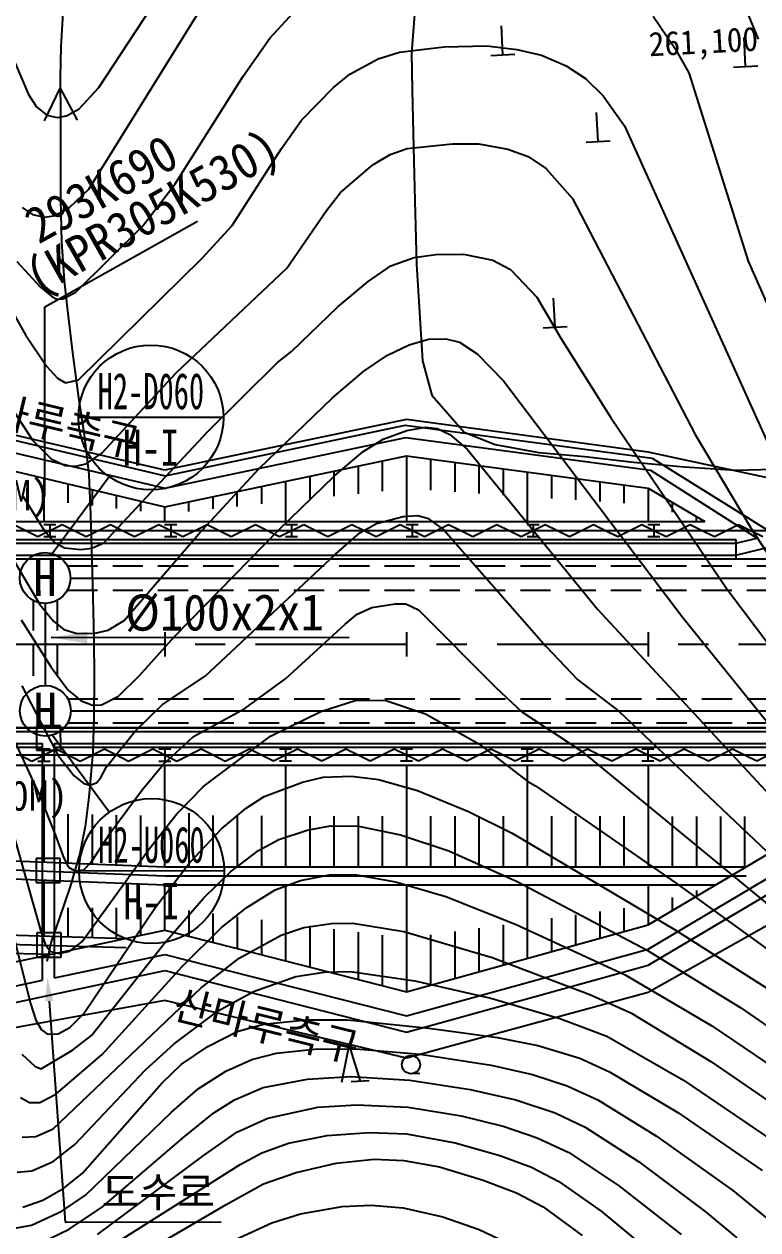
# Model space of a CAD drawing. Header units: millimetres. Extents: x 10470 to 11266, y 1103 to 1809.
# Drawn here: x 10644.4 to 10705.1, y 1417.5 to 1517.3 of the extents above; entities that cross this region are included whole.
import ezdxf
from ezdxf.enums import TextEntityAlignment as Align
from ezdxf.xclip import XClip

# ---------------------------------------------------------------- set-up
doc = ezdxf.new("R2010")
doc.units = ezdxf.units.MM
doc.header["$LTSCALE"] = 10
doc.header["$MEASUREMENT"] = 0
doc.header["$XCLIPFRAME"] = 2
doc.linetypes.add('CENTER', pattern=[2, 1.25, -0.25, 0.25, -0.25])
doc.linetypes.add('HIDDEN', pattern=[0.375, 0.25, -0.125])
for name, color, linetype in [('TN-CABL', 4, 'Continuous'), ('TN-MANH', 4, 'Continuous'), ('TZ-BASE', 253, 'Continuous'), ('TZ-CABL', 4, 'Continuous')]:
    doc.layers.add(name, color=color, linetype=linetype)
doc.styles.add('GR', font='GulimChe.ttf')
doc.styles.add('HANA', font='GulimChe.ttf')
doc.styles.get("Standard").update_dxf_attribs({"font": 'GulimChe.ttf'})
doc.linetypes.add('ZIGZAG', pattern='A,0.0001,-0.2,[131,ltypeshp.shx,S=0.2,R=0,X=-0.2,Y=0],-0.4,[131,ltypeshp.shx,S=0.2,R=180,X=0.2,Y=0],-0.2', length=0.8001)
doc.dimstyles.get("Standard").update_dxf_attribs({"dimtxt": 0.18, "dimasz": 0.18, "dimexe": 0.18, "dimexo": 0.0625, "dimgap": 0.09, "dimtad": 0, "dimtih": 1, "dimtoh": 1, "dimdec": 4, "dimzin": 0, "dimdsep": 46, "dimtxsty": 'Standard', "dimcen": 0.09, "dimadec": 0, "dimazin": 0, "dimtfac": 1, "dimtdec": 4, "dimtofl": 0, "dimtmove": 0, "dimatfit": 3, "dimfxl": 0, "dimtolj": 1, "dimtzin": 0, "dimarcsym": 0})

# ---------------------------------------------------------------- blocks, each defined once
blk = doc.blocks.new('JD-DHFDCHG54DXG3XF')
at = {"layer": 'TZ-BASE'}
for p, q in [((94.525, 46.126, 79), (101.211, 56.327, 79)), ((91.716, 54.839, 90.96), (91.381, 49.542, 90.96)), ((120.766, 53.637, 80.109), (120.414, 48.964, 80.109)), ((147.846, 53.226, 80), (149.107, 50.148, 80)), ((93.716, 37.718, 80), (102.701, 52.214, 80)), ((108.69, 50.217, 81), (110.973, 52.7, 81)), ((140.417, 52.051, 81), (142.233, 49.391, 81)), ((127.983, 48.837, 82.709), (127.858, 51.234, 82.709)), ((106.473, 47.059, 81), (108.69, 50.217, 81)), ((148.083, 47.876, 81.248), (147.958, 50.273, 81.248)), ((91.381, 49.542, 90.96), (91.341, 46.962, 90.96)), ((117.649, 48.502, 82), (119.429, 49.069, 82)), ((119.429, 49.069, 82), (123.131, 49.495, 82)), ((120.414, 48.964, 80.109), (120.471, 45.913, 80.109)), ((123.131, 49.495, 82), (126.651, 49.583, 82)), ((126.651, 49.583, 82), (129.152, 49.288, 82)), ((129.152, 49.288, 82), (131.191, 48.811, 82)), ((142.233, 49.391, 81), (143.385, 47.35, 81)), ((87.62, 48.157, 79), (88.725, 45.541, 79)), ((115.319, 47.25, 82), (117.649, 48.502, 82)), ((126.984, 48.785, 82.709), (128.981, 48.889, 82.709)), ((131.191, 48.811, 82), (133.215, 47.934, 82)), ((91.341, 46.962, 90.96), (91.361, 43.695, 90.96)), ((100.854, 38.141, 81), (106.473, 47.059, 81)), ((113.967, 46.122, 82), (115.319, 47.25, 82)), ((133.215, 47.934, 82), (134.83, 46.866, 82)), ((143.385, 47.35, 81), (148.302, 31.748, 81)), ((147.085, 47.824, 81.248), (149.082, 47.928, 81.248)), ((90.043, 43.376, 90.96), (91.346, 46.078, 90.96)), ((91.346, 46.078, 90.96), (92.735, 43.419, 90.96)), ((92.91, 44.365, 79), (94.525, 46.126, 79)), ((111.302, 43.432, 82), (113.967, 46.122, 82)), ((134.83, 46.866, 82), (136.3, 45.431, 82)), ((88.725, 45.541, 79), (89.366, 44.543, 79)), ((120.471, 45.913, 80.109), (120.624, 40.028, 80.109)), ((136.3, 45.431, 82), (138.042, 42.954, 82)), ((89.366, 44.543, 79), (90.228, 43.853, 79)), ((91.861, 43.777, 79), (92.91, 44.365, 79)), ((135.864, 41.67, 83.397), (135.739, 44.066, 83.397)), ((90.228, 43.853, 79), (91.082, 43.641, 79)), ((91.082, 43.641, 79), (91.861, 43.777, 79)), ((91.361, 43.695, 90.96), (91.351, 40.772, 90.96)), ((109.646, 41.078, 82), (111.302, 43.432, 82)), ((138.042, 42.954, 82), (150.589, 15.215, 82)), ((105.58, 34.705, 82), (109.646, 41.078, 82)), ((118.662, 40.595, 83), (120.058, 41.085, 83)), ((120.058, 41.085, 83), (123.805, 41.467, 83)), ((123.805, 41.467, 83), (125.989, 41.464, 83)), ((125.989, 41.464, 83), (128.387, 41.025, 83)), ((128.387, 41.025, 83), (130.065, 40.409, 83)), ((134.866, 41.617, 83.397), (136.863, 41.722, 83.397)), ((79.998, 40.588, 82), (88.464, 25.649, 82)), ((91.351, 40.772, 90.96), (91.368, 36.817, 90.96)), ((117.217, 39.73, 83), (118.662, 40.595, 83)), ((120.624, 40.028, 80.109), (120.708, 36.784, 80.109)), ((130.065, 40.409, 83), (131.586, 39.39, 83)), ((114.544, 37.431, 83), (117.217, 39.73, 83)), ((131.586, 39.39, 83), (131.6, 39.374, 83)), ((131.6, 39.374, 83), (133.76, 36.934, 83)), ((98.188, 34.668, 81), (100.854, 38.141, 81)), ((92.138, 36.21, 80), (93.716, 37.718, 80)), ((113.38, 35.95, 83), (114.544, 37.431, 83)), ((88.176, 36.199, 80), (89.051, 35.61, 80)), ((90.946, 35.531, 80), (92.138, 36.21, 80)), ((91.368, 36.817, 90.96), (91.457, 33.38, 90.96)), ((120.708, 36.784, 80.109), (120.845, 31.499, 80.109)), ((133.76, 36.934, 83), (143.911, 17.382, 83)), ((89.051, 35.61, 80), (90.063, 35.397, 80)), ((90.063, 35.397, 80), (90.946, 35.531, 80)), ((110.112, 31.157, 83), (113.38, 35.95, 83)), ((92.643, 29.184, 81), (98.188, 34.668, 81)), ((103.097, 31.985, 82), (105.58, 34.705, 82)), ((91.457, 33.38, 90.96), (91.671, 30.119, 90.96)), ((92.842, 21.911, 82), (103.097, 31.985, 82)), ((118.72, 31.348, 84), (120.647, 32.049, 84)), ((120.647, 32.049, 84), (122.435, 32.306, 84)), ((122.435, 32.306, 84), (124.726, 32.316, 84)), ((124.726, 32.316, 84), (127.151, 31.843, 84)), ((87.755, 31.731, 81), (88.7, 30.678, 81)), ((100.95, 22.51, 83), (110.112, 31.157, 83)), ((116.823, 30.049, 84), (118.72, 31.348, 84)), ((120.845, 31.499, 80.109), (121.332, 23.495, 80.109)), ((127.151, 31.843, 84), (128.611, 31.046, 84)), ((128.611, 31.046, 84), (130.804, 28.761, 84)), ((148.302, 31.748, 81), (154.263, 18.134, 81)), ((88.7, 30.678, 81), (89.717, 29.592, 81)), ((91.671, 30.119, 90.96), (91.901, 27.868, 90.96)), ((114.314, 27.954, 84), (116.823, 30.049, 84)), ((89.717, 29.592, 81), (90.647, 28.823, 81)), ((91.558, 28.616, 81), (92.643, 29.184, 81)), ((90.647, 28.823, 81), (91.049, 28.602, 81)), ((91.049, 28.602, 81), (91.558, 28.616, 81)), ((130.804, 28.761, 84), (132.781, 25.373, 84)), ((132.308, 26.273, 84.02), (132.183, 28.67, 84.02)), ((91.901, 27.868, 90.96), (92.362, 24.162, 90.96)), ((110.488, 24.27, 84), (114.314, 27.954, 84)), ((131.31, 26.221, 84.02), (133.307, 26.325, 84.02)), ((88.464, 25.649, 82), (90.202, 23.036, 82)), ((120.22, 24.822, 85), (121.815, 25.292, 85)), ((121.815, 25.292, 85), (123.251, 25.309, 85)), ((123.251, 25.309, 85), (124.395, 25.025, 85)), ((124.395, 25.025, 85), (125.849, 24.081, 85)), ((132.781, 25.373, 84), (136.957, 18.729, 84)), ((92.362, 24.162, 90.96), (92.846, 20.412, 90.96)), ((109.335, 23.344, 84), (110.488, 24.27, 84)), ((116.469, 22.64, 85), (118.425, 23.973, 85)), ((118.425, 23.973, 85), (120.22, 24.822, 85)), ((125.849, 24.081, 85), (128.027, 21.835, 85)), ((90.202, 23.036, 82), (91.107, 22.052, 82)), ((103.563, 17.633, 84), (109.335, 23.344, 84)), ((121.332, 23.495, 80.109), (122.095, 20.635, 80.109)), ((91.107, 22.052, 82), (91.717, 21.705, 82)), ((94.778, 15.842, 83), (100.95, 22.51, 83)), ((113.884, 20.424, 85), (116.469, 22.64, 85)), ((91.717, 21.705, 82), (91.91, 21.688, 82)), ((91.91, 21.688, 82), (92.842, 21.911, 82)), ((128.027, 21.835, 85), (142.87, 2.237, 85)), ((92.846, 20.412, 90.96), (93.314, 17.351, 90.96)), ((107.779, 14.534, 85), (113.884, 20.424, 85)), ((122.095, 20.635, 80.109), (124.775, 17.587, 80.109)), ((99.999, 14.425), (79.999, 19.114)), ((99.999, 14.425), (79.999, 19.114)), ((87.361, 19.508, 83), (89.064, 16.894, 83)), ((80.831, 18.487), (100.029, 13.967)), ((100.029, 13.967), (119.905, 18.162)), ((119.999, 18.626), (107.6, 16.022)), ((119.999, 18.626), (107.6, 16.022)), ((119.905, 18.162), (140.332, 15.415)), ((139.999, 15.937), (119.999, 18.626)), ((139.999, 15.937), (119.999, 18.626)), ((120.032, 17.731, 86), (121.612, 17.983, 86)), ((121.612, 17.983, 86), (122.541, 17.884, 86)), ((136.957, 18.729, 84), (146.533, 4.596, 84)), ((80.498, 17.538), (100.017, 12.942)), ((93.314, 17.351, 90.96), (93.699, 14.072, 90.96)), ((94.939, 8.412, 84), (103.563, 17.633, 84)), ((100.017, 12.942), (119.943, 17.148)), ((116.378, 15.951, 86), (118.064, 17.007, 86)), ((118.064, 17.007, 86), (120.032, 17.731, 86)), ((119.943, 17.148), (140.199, 14.424)), ((122.541, 17.884, 86), (123.598, 17.398, 86)), ((123.598, 17.398, 86), (125.031, 16.18, 86)), ((124.775, 17.587, 80.109), (127.359, 16.559, 80.109)), ((143.911, 17.382, 83), (148.542, 9.606, 83)), ((79.999, 16.114), (99.999, 11.405)), ((89.064, 16.894, 83), (90.602, 15.373, 83)), ((107.599, 16.022), (99.999, 14.425)), ((107.599, 16.022), (99.999, 14.425)), ((125.031, 16.18, 86), (135.829, 2.923, 86)), ((127.359, 16.559, 80.109), (130.966, 15.9, 80.109)), ((90.602, 15.373, 83), (91.746, 14.83, 83)), ((93.478, 14.947, 83), (94.778, 15.842, 83)), ((107.6, 13.01), (119.999, 15.626)), ((114.053, 13.961, 86), (116.378, 15.951, 86)), ((117.999, 15.204), (117.999, 12.695)), ((119.999, 15.626), (119.999, 10.186)), ((119.999, 15.626), (139.999, 12.937)), ((121.999, 15.358), (121.999, 12.772)), ((123.999, 15.089), (123.999, 12.638)), ((130.966, 15.9, 80.109), (134.779, 15.568, 80.109)), ((134.779, 15.568, 80.109), (138.789, 15.093, 80.109)), ((138.789, 15.093, 80.109), (142.991, 14.707, 80.109)), ((159.999, 11.628), (139.999, 15.937)), ((159.999, 11.628), (139.999, 15.937)), ((140.332, 15.415), (150.453, 9.139)), ((91.746, 14.83, 83), (92.602, 14.773, 83)), ((92.602, 14.773, 83), (93.478, 14.947, 83)), ((93.699, 14.072, 90.96), (93.85, 10.744, 90.96)), ((102.805, 9.171, 85), (107.779, 14.534, 85)), ((113.999, 14.36), (113.999, 12.273)), ((115.999, 14.782), (115.999, 12.484)), ((125.999, 14.82), (125.999, 12.503)), ((127.999, 14.551), (127.999, 12.369)), ((129.999, 14.282), (129.999, 10.187)), ((131.999, 14.013), (131.999, 12.1)), ((140.199, 14.424), (149.041, 8.806)), ((142.991, 14.707, 80.109), (147.275, 14.432, 80.109)), ((147.275, 14.432, 80.109), (154.772, 14.626, 80.109)), ((89.999, 10.185), (89.999, 13.76)), ((91.999, 11.737), (91.999, 13.289)), ((99.999, 11.405), (107.6, 13.01)), ((107.999, 13.094), (107.999, 11.64)), ((109.457, 9.519, 86), (114.053, 13.961, 86)), ((109.999, 13.516), (109.999, 10.186)), ((111.999, 13.938), (111.999, 12.062)), ((133.999, 13.744), (133.999, 11.966)), ((135.999, 13.475), (135.999, 11.831)), ((137.999, 13.206), (137.999, 11.697)), ((88.224, 12.322, 84), (89.972, 9.484, 84)), ((93.999, 11.502), (93.999, 12.818)), ((95.999, 11.266), (95.999, 12.347)), ((103.999, 11.218), (103.999, 12.25)), ((105.999, 11.429), (105.999, 12.672)), ((139.999, 12.937), (139.999, 10.187)), ((139.999, 12.937), (144.7, 10.188)), ((97.999, 11.031), (97.999, 11.876)), ((99.999, 10.185), (99.999, 11.405)), ((101.999, 11.006), (101.999, 11.827)), ((141.999, 11.767), (141.999, 10.942)), ((0, 10.18), (144.7, 10.188)), ((93.85, 10.744, 90.96), (93.924, 7.909, 90.96)), ((116.154, 9.234, 87), (117.525, 10.012, 87)), ((117.525, 10.012, 87), (119.734, 10.593, 87)), ((119.734, 10.593, 87), (120.905, 10.678, 87)), ((120.905, 10.678, 87), (121.746, 10.46, 87)), ((121.746, 10.46, 87), (123.087, 9.501, 87)), ((143.999, 10.597), (143.999, 10.188)), ((87.493, 9.925), (88.493, 9.425)), ((88.493, 9.425), (89.493, 8.925)), ((89.493, 8.925), (91.493, 9.925)), ((89.972, 9.484, 84), (90.854, 8.466, 84)), ((89.983, 9.925), (90.983, 9.925)), ((90.483, 9.925), (90.483, 8.925)), ((91.493, 9.925), (92.493, 9.425)), ((92.493, 9.425), (93.493, 8.925)), ((93.493, 8.925), (95.493, 9.925)), ((95.493, 9.925), (96.493, 9.425)), ((96.493, 9.425), (97.493, 8.925)), ((96.621, 1.984, 85), (102.805, 9.171, 85)), ((97.493, 8.925), (99.493, 9.925)), ((99.493, 9.925), (100.493, 9.426)), ((99.983, 9.925), (100.983, 9.926)), ((100.483, 9.926), (100.483, 8.926)), ((100.493, 9.426), (101.493, 8.926)), ((100.788, 0.653, 86), (109.457, 9.519, 86)), ((101.493, 8.926), (103.493, 9.926)), ((103.493, 9.926), (104.493, 9.426)), ((104.493, 9.426), (105.493, 8.926)), ((105.493, 8.926), (107.493, 9.926)), ((107.493, 9.926), (108.493, 9.426)), ((108.493, 9.426), (109.493, 8.926)), ((109.493, 8.926), (111.493, 9.926)), ((109.983, 9.926), (110.983, 9.926)), ((110.483, 9.926), (110.483, 8.926)), ((111.493, 9.926), (112.493, 9.426)), ((112.493, 9.426), (113.493, 8.926)), ((113.493, 8.926), (115.493, 9.926)), ((114.126, 7.485, 87), (116.154, 9.234, 87)), ((115.493, 9.926), (116.493, 9.426)), ((116.493, 9.426), (117.493, 8.926)), ((117.493, 8.926), (119.493, 9.926)), ((119.493, 9.926), (120.493, 9.427)), ((119.983, 9.926), (120.983, 9.927)), ((120.483, 9.927), (120.483, 8.927)), ((120.493, 9.427), (121.493, 8.927)), ((121.493, 8.927), (123.493, 9.927)), ((123.087, 9.501, 87), (131.53, -0.144, 87)), ((123.493, 9.927), (124.493, 9.427)), ((124.493, 9.427), (125.493, 8.927)), ((125.493, 8.927), (127.493, 9.927)), ((127.493, 9.927), (128.493, 9.427)), ((128.493, 9.427), (129.493, 8.927)), ((129.493, 8.927), (131.493, 9.927)), ((129.983, 9.927), (130.983, 9.927)), ((130.483, 9.927), (130.483, 8.927)), ((131.493, 9.927), (132.493, 9.427)), ((132.493, 9.427), (133.493, 8.927)), ((133.493, 8.927), (135.493, 9.927)), ((135.493, 9.927), (136.493, 9.427)), ((136.493, 9.427), (137.493, 8.927)), ((137.493, 8.927), (139.493, 9.927)), ((139.493, 9.927), (140.493, 9.428)), ((139.983, 9.927), (140.983, 9.928)), ((140.483, 9.928), (140.483, 8.928)), ((140.493, 9.428), (141.493, 8.928)), ((141.493, 8.928), (143.493, 9.928)), ((143.493, 9.928), (144.493, 9.428)), ((144.493, 9.428), (145.493, 8.928)), ((145.493, 8.928), (147.493, 9.928)), ((147.493, 9.928), (148.493, 9.428)), ((148.493, 9.428), (149.493, 8.928)), ((148.542, 9.606, 83), (152.333, 3.754, 83)), ((30.527, 8.682), (107.6, 8.686)), ((30.527, 8.382), (107.6, 8.386)), ((89.983, 8.925), (90.983, 8.925)), ((90.854, 8.466, 84), (91.695, 8.008, 84)), ((91.695, 8.008, 84), (93.033, 7.851, 84)), ((93.958, 7.96, 84), (94.939, 8.412, 84)), ((99.983, 8.925), (100.983, 8.926)), ((107.6, 8.686), (147.263, 8.688)), ((107.6, 8.386), (147.263, 8.388)), ((109.983, 8.926), (110.983, 8.926)), ((119.983, 8.926), (120.983, 8.927)), ((129.983, 8.927), (130.983, 8.927)), ((139.983, 8.927), (140.983, 8.928)), ((147.263, 8.388), (149.041, 8.806)), ((147.263, 8.688), (147.263, 7.087)), ((147.263, 7.388), (150.226, 8.113)), ((0, 7.38), (107.6, 7.386)), ((0, 7.08), (274.184, 7.093)), ((87.292, 7.282, 85), (89.657, 3.299, 85)), ((93.033, 7.851, 84), (93.958, 7.96, 84)), ((93.924, 7.909, 90.96), (93.999, 4.988, 90.96)), ((103.351, -2.641, 87), (114.126, 7.485, 87)), ((107.6, 7.386), (147.263, 7.388)), ((93.999, 4.988, 90.96), (94.117, 0.455, 90.96)), ((146.533, 4.596, 84), (160.826, -14.41, 84)), ((89.657, 3.299, 85), (90.776, 1.912, 85)), ((115.93, 2.517, 88), (117.133, 3.054, 88)), ((117.133, 3.054, 88), (119.068, 3.351, 88)), ((119.068, 3.351, 88), (119.947, 3.372, 88)), ((119.947, 3.372, 88), (121.008, 2.857, 88)), ((88.101, 2.046, 86), (90.588, -1.874, 86)), ((114.925, 1.68, 88), (115.93, 2.517, 88)), ((121.008, 2.857, 88), (127.414, -3.574, 88)), ((135.829, 2.923, 86), (161.494, -24.834, 86)), ((142.87, 2.237, 85), (164.851, -25.063, 85)), ((90.776, 1.912, 85), (91.626, 1.23, 85)), ((91.626, 1.23, 85), (92.728, 0.902, 85)), ((94.239, 0.923, 85), (95.311, 1.192, 85)), ((95.311, 1.192, 85), (96.621, 1.984, 85)), ((100, 1), (100, -1)), ((110.019, -2.819, 88), (114.925, 1.68, 88)), ((120, 1), (120, -1)), ((140, 1), (140, -1)), ((92.728, 0.902, 85), (94.239, 0.923, 85)), ((94.117, 0.455, 90.96), (94.157, -2.746, 90.96)), ((97.888, -2.564, 86), (100.788, 0.653, 86)), ((131.53, -0.144, 87), (134.198, -2.946, 87)), ((90.588, -1.874, 86), (91.992, -3.803, 86)), ((94.157, -2.746, 90.96), (94.134, -6.014, 90.96)), ((96.161, -4.283, 86), (97.888, -2.564, 86)), ((99.805, -4.967, 87), (103.351, -2.641, 87)), ((106.622, -5.303, 88), (110.019, -2.819, 88)), ((134.198, -2.946, 87), (137.586, -5.535, 87)), ((88.155, -3.445, 87), (89.76, -6.526, 87)), ((91.992, -3.803, 86), (93.062, -4.678, 86)), ((127.414, -3.574, 88), (129.556, -5.589, 88)), ((93.062, -4.678, 86), (94.013, -5.047, 86)), ((94.756, -5.009, 86), (96.161, -4.283, 86)), ((97.506, -7.212, 87), (99.805, -4.967, 87)), ((112.901, -5.562, 89), (115.829, -4.633, 89)), ((115.829, -4.633, 89), (118.288, -4.634, 89)), ((118.288, -4.634, 89), (121.582, -5.755, 89)), ((94.013, -5.047, 86), (94.756, -5.009, 86)), ((102.381, -7.618, 88), (106.622, -5.303, 88)), ((108.737, -7.591, 89), (112.901, -5.562, 89)), ((121.582, -5.755, 89), (125.982, -8.243, 89)), ((129.556, -5.589, 88), (134.461, -8.821, 88)), ((137.586, -5.535, 87), (158.138, -25.032, 87)), ((274.198, -6.906), (0, -6.92)), ((0, -6.92), (107.6, -6.914)), ((91.374, -6.75), (89.374, -6.753)), ((89.374, -6.753), (89.377, -8.753)), ((89.76, -6.526, 87), (91.156, -9.2, 87)), ((91.377, -8.75), (91.374, -6.75)), ((94.134, -6.014, 90.96), (94.038, -8.918, 90.96)), ((107.601, -6.914), (160, -6.912)), ((0, -7.22), (107.6, -7.214)), ((95.159, -10.146, 87), (97.506, -7.212, 87)), ((99.86, -9.95, 88), (102.381, -7.618, 88)), ((103.344, -11.658, 89), (108.737, -7.591, 89)), ((107.601, -7.214), (170, -7.211)), ((30.434, -8.218), (89.867, -8.215)), ((30.434, -8.518), (89.867, -8.515)), ((85.269, -8.11, 89), (89.698, -23.672, 89)), ((87.608, -8.128, 88), (89.603, -12.447, 88)), ((88.995, -9.661), (90.995, -8.661)), ((89.377, -8.753), (91.377, -8.75)), ((89.495, -8.661), (90.495, -8.661)), ((89.868, -27.823), (89.867, -8.215)), ((89.995, -8.661), (89.995, -9.661)), ((90.867, -8.215), (107.6, -8.214)), ((90.868, -27.611), (90.867, -8.215)), ((90.867, -8.515), (107.6, -8.514)), ((90.995, -8.661), (91.995, -9.16)), ((92.995, -9.66), (94.995, -8.66)), ((94.038, -8.918, 90.96), (93.706, -12.666, 90.96)), ((94.995, -8.66), (95.995, -9.16)), ((96.995, -9.66), (98.995, -8.66)), ((98.995, -8.66), (99.995, -9.159)), ((99.495, -8.659), (100.495, -8.659)), ((99.995, -8.659), (99.995, -9.659)), ((100.995, -9.659), (102.995, -8.659)), ((102.995, -8.659), (103.995, -9.159)), ((104.995, -9.659), (106.995, -8.659)), ((106.995, -8.659), (107.995, -9.158)), ((107.601, -8.214), (170, -8.211)), ((107.601, -8.514), (170, -8.511)), ((108.995, -9.658), (110.995, -8.658)), ((109.495, -8.658), (110.495, -8.658)), ((109.995, -8.658), (109.995, -9.658)), ((110.995, -8.658), (111.995, -9.158)), ((112.995, -9.658), (114.995, -8.658)), ((114.995, -8.658), (115.995, -9.157)), ((116.995, -9.657), (118.995, -8.657)), ((118.995, -8.657), (119.995, -9.157)), ((119.495, -8.657), (120.495, -8.657)), ((119.995, -8.657), (119.995, -9.657)), ((120.995, -9.657), (122.995, -8.657)), ((122.995, -8.657), (123.995, -9.156)), ((124.995, -9.656), (126.995, -8.656)), ((125.982, -8.243, 89), (130.047, -11.363, 89)), ((126.995, -8.656), (127.995, -9.156)), ((128.995, -9.656), (130.995, -8.655)), ((129.495, -8.656), (130.495, -8.656)), ((129.995, -8.656), (129.995, -9.656)), ((130.995, -8.655), (131.995, -9.155)), ((132.995, -9.655), (134.995, -8.655)), ((134.461, -8.821, 88), (153.499, -24.485, 88)), ((134.995, -8.655), (135.995, -9.155)), ((136.995, -9.655), (138.995, -8.654)), ((138.995, -8.654), (139.995, -9.154)), ((139.495, -8.654), (140.495, -8.654)), ((139.995, -8.654), (139.995, -9.654)), ((140.995, -9.654), (142.995, -8.654)), ((142.995, -8.654), (143.995, -9.154)), ((144.995, -9.654), (146.995, -8.653)), ((146.995, -8.653), (147.995, -9.153)), ((148.995, -9.653), (150.995, -8.653)), ((87.995, -9.161), (88.995, -9.661)), ((89.495, -9.661), (90.495, -9.661)), ((91.156, -9.2, 87), (92.502, -10.899, 87)), ((91.995, -9.16), (92.995, -9.66)), ((95.995, -9.16), (96.995, -9.66)), ((98.116, -12.036, 88), (99.86, -9.95, 88)), ((99.495, -9.659), (100.495, -9.659)), ((99.995, -9.159), (100.995, -9.659)), ((103.995, -9.159), (104.995, -9.659)), ((107.995, -9.158), (108.995, -9.658)), ((109.495, -9.658), (110.495, -9.658)), ((111.995, -9.158), (112.995, -9.658)), ((115.995, -9.157), (116.995, -9.657)), ((119.495, -9.657), (120.495, -9.657)), ((119.995, -9.157), (120.995, -9.657)), ((123.995, -9.156), (124.995, -9.656)), ((127.995, -9.156), (128.995, -9.656)), ((129.495, -9.656), (130.495, -9.656)), ((131.995, -9.155), (132.995, -9.655)), ((135.995, -9.155), (136.995, -9.655)), ((139.495, -9.654), (140.495, -9.654)), ((139.995, -9.154), (140.995, -9.654)), ((143.995, -9.154), (144.995, -9.654)), ((147.995, -9.153), (148.995, -9.653)), ((0, -10.02), (163.05, -10.012)), ((90.001, -18.03), (90, -10.015)), ((92.502, -10.899, 87), (93.279, -11.51, 87)), ((94.697, -11.017, 87), (95.159, -10.146, 87)), ((100.001, -18.415), (100, -10.015)), ((110, -10.014), (110.001, -18.414)), ((113.1, -10.99, 90), (115.455, -10.913, 90)), ((115.455, -10.913, 90), (117.685, -11.204, 90)), ((120, -10.014), (120.001, -18.414)), ((130, -10.013), (130.001, -18.413)), ((140, -10.013), (140.001, -18.413)), ((93.279, -11.51, 87), (93.8, -11.669, 87)), ((93.8, -11.669, 87), (94.347, -11.454, 87)), ((94.347, -11.454, 87), (94.697, -11.017, 87)), ((100.984, -14.031, 89), (103.162, -11.812, 89)), ((103.162, -11.812, 89), (103.344, -11.658, 89)), ((108.216, -12.59, 90), (111.389, -11.407, 90)), ((111.389, -11.407, 90), (113.1, -10.99, 90)), ((117.685, -11.204, 90), (120.912, -12.107, 90)), ((130.047, -11.363, 89), (130.685, -11.728, 89)), ((130.685, -11.728, 89), (142.241, -19.72, 89)), ((140.001, -23.233), (160.001, -11.372)), ((89.603, -12.447, 88), (90.944, -15.822, 88)), ((93.706, -12.666, 90.96), (93.403, -15.082, 90.96)), ((95.573, -15.47, 88), (98.116, -12.036, 88)), ((106.735, -13.553, 90), (108.216, -12.59, 90)), ((120.912, -12.107, 90), (125.133, -13.831, 90)), ((102.001, -18.415), (102.001, -13.972)), ((104.695, -15.285, 90), (106.735, -13.553, 90)), ((125.133, -13.831, 90), (128.749, -15.625, 90)), ((140.001, -25.233), (160.001, -13.372)), ((140.001, -26.583), (161.832, -13.635)), ((85.022, -14.433, 90), (88.875, -29.755, 90)), ((92.001, -18.107), (92.001, -14.061)), ((94.001, -18.184), (94.001, -14.099)), ((96.001, -18.261), (96.001, -14.138)), ((98.001, -18.338), (98.001, -14.176)), ((98.717, -16.9, 89), (100.984, -14.031, 89)), ((104.001, -18.414), (104.001, -14.178)), ((106.001, -18.414), (106.001, -14.117)), ((108.001, -14.214), (108.001, -18.414)), ((112.001, -14.218), (112.001, -18.414)), ((114.001, -14.22), (114.001, -18.414)), ((116.001, -14.221), (116.001, -18.414)), ((118.001, -14.223), (118.001, -18.414)), ((122.001, -14.227), (122.001, -18.414)), ((124.001, -14.229), (124.001, -18.413)), ((126.001, -14.23), (126.001, -18.413)), ((128.001, -14.232), (128.001, -18.413)), ((132.001, -14.236), (132.001, -18.413)), ((134.001, -14.238), (134.001, -18.413)), ((136.001, -14.239), (136.001, -18.413)), ((138.001, -14.241), (138.001, -18.413)), ((142.001, -14.245), (142.001, -18.412)), ((144.001, -14.247), (144.001, -18.412)), ((146.001, -14.248), (146.001, -18.412)), ((148.001, -14.25), (148.001, -18.488)), ((90.944, -15.822, 88), (91.647, -17.694, 88)), ((93.403, -15.082, 90.96), (92.967, -17.329, 90.96)), ((93.9, -18.041, 88), (95.573, -15.47, 88)), ((102.06, -18.067, 90), (104.695, -15.285, 90)), ((109.442, -16.165, 91), (111.786, -15.391, 91)), ((111.786, -15.391, 91), (113.727, -15.043, 91)), ((113.727, -15.043, 91), (116.038, -15.058, 91)), ((116.038, -15.058, 91), (119.504, -15.768, 91)), ((119.504, -15.768, 91), (123.517, -17.107, 91)), ((128.749, -15.625, 90), (142.198, -23.624, 90)), ((93.157, -24.616, 89), (98.717, -16.9, 89)), ((107.766, -17.063, 91), (109.442, -16.165, 91)), ((80.001, -17.646), (100.001, -18.415)), ((91.334, -17.724), (89.334, -17.728)), ((89.334, -17.728), (89.338, -19.728)), ((91.338, -19.724), (91.334, -17.724)), ((91.647, -17.694, 88), (92.013, -18.466, 88)), ((92.967, -17.329, 90.96), (92.156, -20.058, 90.96)), ((105.446, -18.841, 91), (107.766, -17.063, 91)), ((123.517, -17.107, 91), (129.176, -19.647, 91)), ((160.001, -17.592), (140.001, -28.833)), ((160.001, -17.592), (140.001, -28.833)), ((79.949, -18.394), (99.987, -19.165)), ((92.013, -18.466, 88), (92.541, -18.764, 88)), ((92.541, -18.764, 88), (93.281, -18.679, 88)), ((93.281, -18.679, 88), (93.9, -18.041, 88)), ((99.223, -21.767, 90), (102.06, -18.067, 90)), ((100.001, -18.415), (107.601, -18.414)), ((103.187, -21.01, 91), (105.446, -18.841, 91)), ((107.601, -18.414), (120.001, -18.414)), ((120.001, -18.414), (148.129, -18.412)), ((80.001, -19.146), (100.001, -19.915)), ((89.338, -19.728), (91.338, -19.724)), ((90.001, -24.155), (90.001, -19.53)), ((99.987, -19.165), (107.601, -19.164)), ((100.001, -19.915), (107.601, -19.914)), ((100.001, -23.675), (100.001, -19.915)), ((107.602, -19.164), (148.129, -19.162)), ((107.602, -19.914), (120.001, -19.914)), ((109.123, -20.332, 92), (111.229, -19.548, 92)), ((110.001, -19.914), (110.001, -26.224)), ((111.229, -19.548, 92), (113.643, -19.092, 92)), ((113.643, -19.092, 92), (115.872, -19.077, 92)), ((115.872, -19.077, 92), (119.099, -19.672, 92)), ((119.099, -19.672, 92), (123.248, -20.88, 92)), ((120.001, -19.914), (145.6, -19.912)), ((120.001, -19.914), (120.001, -28.774)), ((129.176, -19.647, 91), (139.887, -25.312, 91)), ((130.001, -19.913), (130.001, -26.003)), ((140.001, -19.913), (140.001, -23.233)), ((142.241, -19.72, 89), (152.078, -26.849, 89)), ((92.156, -20.058, 90.96), (91.278, -22.66, 90.96)), ((106.792, -21.791, 92), (109.123, -20.332, 92)), ((123.248, -20.88, 92), (129.095, -23.194, 92)), ((144.001, -20.386), (144.001, -20.86)), ((92.001, -24.213), (92.001, -21.833)), ((93.296, -30.588, 90), (99.223, -21.767, 90)), ((94.001, -24.271), (94.001, -21.823)), ((96.001, -24.329), (96.001, -21.814)), ((98.001, -24.099), (98.001, -21.804)), ((99.984, -24.756, 91), (103.187, -21.01, 91)), ((104.69, -23.461, 92), (106.792, -21.791, 92)), ((138.001, -21.85), (138.001, -23.787)), ((142.001, -20.979), (142.001, -22.047)), ((40.001, -22.708), (96.806, -24.352)), ((91.278, -22.66, 90.96), (90.598, -24.633, 90.96)), ((102.001, -24.184), (102.001, -22.05)), ((104.001, -24.694), (104.001, -22.304)), ((106.001, -25.204), (106.001, -22.559)), ((108.001, -22.814), (108.001, -25.714)), ((132.001, -22.681), (132.001, -25.449)), ((134.001, -22.404), (134.001, -24.895)), ((136.001, -22.127), (136.001, -24.341)), ((40.003, -23.458), (96.785, -25.102)), ((80.001, -27.916), (100.001, -23.675)), ((91.404, -23.898), (89.404, -23.901)), ((89.404, -23.901), (89.407, -25.901)), ((89.698, -23.672, 89), (90.085, -24.825, 89)), ((91.407, -25.898), (91.404, -23.898)), ((100.001, -23.675), (107.602, -25.612)), ((101.438, -26.678, 92), (104.69, -23.461, 92)), ((109.638, -24.092, 93), (111.501, -23.444, 93)), ((111.501, -23.444, 93), (113.795, -23.11, 93)), ((112.001, -23.324), (112.001, -26.734)), ((113.795, -23.11, 93), (115.566, -23.081, 93)), ((114.001, -23.579), (114.001, -27.244)), ((115.566, -23.081, 93), (119.774, -23.794, 93)), ((116.001, -23.834), (116.001, -27.754)), ((119.774, -23.794, 93), (127.094, -25.935, 93)), ((120.001, -28.774), (140.001, -23.233)), ((124.001, -23.789), (124.001, -27.665)), ((126.001, -23.512), (126.001, -27.111)), ((128.001, -23.235), (128.001, -26.557)), ((129.095, -23.194, 92), (138.109, -27.371, 92)), ((142.198, -23.624, 90), (150.267, -28.739, 90)), ((40.001, -24.208), (90.582, -25.672)), ((90.085, -24.825, 89), (90.529, -25.432, 89)), ((90.598, -24.633, 90.96), (90.232, -26.256, 90.96)), ((92.122, -25.413, 89), (93.157, -24.616, 89)), ((93.933, -32.39, 91), (99.984, -24.756, 91)), ((106.156, -26.002, 93), (109.638, -24.092, 93)), ((118.001, -24.089), (118.001, -28.264)), ((122.001, -24.067), (122.001, -28.22)), ((89.407, -25.901), (91.407, -25.898)), ((90.001, -25.795), (90.001, -25.655)), ((90.529, -25.432, 89), (91.257, -25.614, 89)), ((90.868, -27.611), (100.001, -25.675)), ((91.257, -25.614, 89), (92.122, -25.413, 89)), ((100.001, -25.675), (120.001, -30.774)), ((107.602, -25.612), (120.001, -28.774)), ((120.001, -30.774), (140.001, -25.233)), ((127.094, -25.935, 93), (135.19, -29.004, 93)), ((139.887, -25.312, 91), (147.696, -30.115, 91)), ((94.804, -33.961, 92), (101.438, -26.678, 92)), ((102.997, -28.46, 93), (106.156, -26.002, 93)), ((120.001, -32.124), (140.001, -26.583)), ((80.001, -31.266), (100.001, -27.025)), ((80.001, -29.916), (89.868, -27.823)), ((100.001, -27.025), (120.001, -32.124)), ((107.326, -28.759, 94), (110.836, -27.515, 94)), ((110.836, -27.515, 94), (113.189, -27.16, 94)), ((113.189, -27.16, 94), (115.349, -27.095, 94)), ((115.349, -27.095, 94), (120.707, -27.873, 94)), ((120.707, -27.873, 94), (126.98, -29.298, 94)), ((138.109, -27.371, 92), (145.29, -31.6, 92)), ((90.744, -40.13, 93), (102.997, -28.46, 93)), ((104.416, -30.346, 94), (107.326, -28.759, 94)), ((140.001, -28.833), (120.002, -34.284)), ((140.001, -28.833), (120.002, -34.284)), ((100.001, -29.505), (80.002, -33.116)), ((100.001, -29.505), (80.002, -33.116)), ((88.875, -29.755, 90), (89.318, -31.14, 90)), ((107.601, -31.321), (100.001, -29.505)), ((107.601, -31.321), (100.001, -29.505)), ((126.98, -29.298, 94), (132.707, -30.992, 94)), ((135.19, -29.004, 93), (138.576, -30.51, 93)), ((92.126, -31.748, 90), (93.296, -30.588, 90)), ((100.761, -33.09, 94), (104.416, -30.346, 94)), ((138.576, -30.51, 93), (145.204, -34.542, 93)), ((147.696, -30.115, 91), (154.815, -35.036, 91)), ((89.318, -31.14, 90), (89.784, -31.93, 90)), ((89.784, -31.93, 90), (90.295, -32.282, 90)), ((91.165, -32.259, 90), (92.126, -31.748, 90)), ((105.998, -32.055, 95), (108.162, -31.457, 95)), ((120.002, -34.284), (107.602, -31.321)), ((120.002, -34.284), (107.602, -31.321)), ((108.162, -31.457, 95), (111.725, -31.1, 95)), ((111.725, -31.1, 95), (115.12, -31.106, 95)), ((115.12, -31.106, 95), (121.841, -31.78, 95)), ((121.841, -31.78, 95), (127.546, -32.577, 95)), ((132.707, -30.992, 94), (136.586, -32.449, 94)), ((145.29, -31.6, 92), (153.334, -37.075, 92)), ((90.295, -32.282, 90), (91.165, -32.259, 90)), ((92.356, -33.625, 91), (93.933, -32.39, 91)), ((103.548, -33.309, 95), (105.998, -32.055, 95)), ((127.546, -32.577, 95), (130.872, -33.22, 95)), ((136.586, -32.449, 94), (142.924, -36.109, 94)), ((88.172, -33.948, 91), (89.263, -34.973, 91)), ((89.767, -35.146, 91), (92.356, -33.625, 91)), ((98.41, -35.247, 94), (100.761, -33.09, 94)), ((101.35, -34.805, 95), (103.548, -33.309, 95)), ((107.204, -34.381, 96), (109.241, -33.868, 96)), ((109.241, -33.868, 96), (112.624, -33.504, 96)), ((112.624, -33.504, 96), (116.152, -33.518, 96)), ((114.663, -36.256, 92.314), (115.256, -33.221, 92.314)), ((115.256, -33.221, 92.314), (116.161, -36.177, 92.314)), ((116.152, -33.518, 96), (121.132, -33.95, 96)), ((121.132, -33.95, 96), (127.011, -34.855, 96)), ((130.872, -33.22, 95), (134.358, -34.289, 95)), ((90.972, -37.259, 92), (94.804, -33.961, 92)), ((99.75, -36.341, 95), (101.35, -34.805, 95)), ((105.05, -35.339, 96), (107.204, -34.381, 96)), ((127.011, -34.855, 96), (130.45, -35.631, 96)), ((134.358, -34.289, 95), (136.813, -35.394, 95)), ((145.204, -34.542, 93), (151.853, -39.115, 93)), ((89.263, -34.973, 91), (89.767, -35.146, 91)), ((92.558, -41.436, 94), (98.41, -35.247, 94)), ((102.762, -36.809, 96), (105.05, -35.339, 96)), ((111.823, -36.009, 97), (115.372, -35.807, 97)), ((115.372, -35.807, 97), (120.276, -36.102, 97)), ((120.416, -35.559, 92.314), (121.115, -35.522, 92.314)), ((130.45, -35.631, 96), (133.295, -36.562, 96)), ((136.813, -35.394, 95), (142.459, -38.778, 95)), ((93.184, -43.793, 95), (99.75, -36.341, 95)), ((100.55, -38.739, 96), (102.762, -36.809, 96)), ((105.773, -37.731, 97), (108.152, -36.711, 97)), ((108.152, -36.711, 97), (111.823, -36.009, 97)), ((115.412, -36.217, 92.314), (116.91, -36.138, 92.314)), ((120.276, -36.102, 97), (125.289, -36.876, 97)), ((125.289, -36.876, 97), (129.066, -37.731, 97)), ((133.295, -36.562, 96), (135.848, -37.738, 96)), ((142.924, -36.109, 94), (150.095, -40.961, 94)), ((88.047, -37.528, 92), (88.786, -37.947, 92)), ((88.786, -37.947, 92), (89.645, -37.942, 92)), ((89.645, -37.942, 92), (90.972, -37.259, 92)), ((104.063, -38.808, 97), (105.773, -37.731, 97)), ((129.066, -37.731, 97), (132.312, -38.814, 97)), ((135.848, -37.738, 96), (140.697, -40.739, 96)), ((93.434, -45.621, 96), (100.55, -38.739, 96)), ((101.603, -40.787, 97), (104.063, -38.808, 97)), ((108.539, -39.237, 98), (112.669, -38.348, 98)), ((112.669, -38.348, 98), (115.881, -38.134, 98)), ((115.881, -38.134, 98), (120.152, -38.326, 98)), ((120.152, -38.326, 98), (124.53, -39.059, 98)), ((132.312, -38.814, 97), (134.786, -39.997, 97)), ((142.459, -38.778, 95), (149.459, -43.582, 95)), ((105.964, -40.403, 98), (108.539, -39.237, 98)), ((124.53, -39.059, 98), (127.997, -39.909, 98)), ((127.997, -39.909, 98), (130.816, -40.861, 98)), ((88.182, -40.82, 93), (89.319, -40.772, 93)), ((89.319, -40.772, 93), (90.744, -40.13, 93)), ((94.85, -46.585, 97), (101.603, -40.787, 97)), ((103.18, -42.363, 98), (105.964, -40.403, 98)), ((110.233, -41.325, 99), (113.425, -40.678, 99)), ((113.425, -40.678, 99), (116.918, -40.428, 99)), ((116.918, -40.428, 99), (119.993, -40.547, 99)), ((119.993, -40.547, 99), (124.031, -41.289, 99)), ((130.816, -40.861, 98), (133.448, -42.1, 98)), ((134.786, -39.997, 97), (139.221, -42.849, 97)), ((140.697, -40.739, 96), (147.017, -45.249, 96)), ((90.743, -42.835, 94), (92.558, -41.436, 94)), ((108.034, -42.116, 99), (110.233, -41.325, 99)), ((124.031, -41.289, 99), (127.726, -42.328, 99)), ((88.994, -43.602, 94), (90.743, -42.835, 94)), ((94.425, -48.892, 98), (103.18, -42.363, 98)), ((106.243, -43.081, 99), (108.034, -42.116, 99)), ((114.187, -42.968, 100), (117.34, -42.654, 100)), ((117.34, -42.654, 100), (119.776, -42.747, 100)), ((119.776, -42.747, 100), (122.726, -43.268, 100)), ((127.726, -42.328, 99), (130.346, -43.317, 99)), ((133.448, -42.1, 98), (137.568, -44.83, 98)), ((139.221, -42.849, 97), (144.734, -46.973, 97)), ((87.779, -43.719, 94), (88.994, -43.602, 94)), ((91.083, -52.641, 99), (106.243, -43.081, 99)), ((91.637, -45.053, 95), (93.184, -43.793, 95)), ((108.155, -44.697, 100), (110.884, -43.733, 100)), ((110.884, -43.733, 100), (114.187, -42.968, 100)), ((122.726, -43.268, 100), (126.365, -44.368, 100)), ((130.346, -43.317, 99), (132.61, -44.502, 99)), ((105.136, -46.359, 100), (108.155, -44.697, 100)), ((126.365, -44.368, 100), (129.12, -45.44, 100)), ((132.61, -44.502, 99), (136.112, -46.947, 99)), ((137.568, -44.83, 98), (142.744, -48.891, 98)), ((89.89, -46.044, 95), (91.637, -45.053, 95)), ((91.471, -46.958, 96), (93.434, -45.621, 96)), ((129.12, -45.44, 100), (131.319, -46.597, 100)), ((147.017, -45.249, 96), (150.474, -48.05, 96)), ((88.255, -46.611, 95), (89.89, -46.044, 95)), ((90.885, -54.692, 100), (105.136, -46.359, 100)), ((92.088, -48.44, 97), (94.85, -46.585, 97)), ((111.219, -47.172, 101), (114.686, -46.574, 101)), ((114.686, -46.574, 101), (117.079, -46.443, 101)), ((117.079, -46.443, 101), (119.721, -46.662, 101)), ((119.721, -46.662, 101), (123.011, -47.432, 101)), ((131.319, -46.597, 100), (134.555, -48.967, 100)), ((88.948, -48.103, 96), (91.471, -46.958, 96)), ((104.821, -49.764, 101), (108.858, -47.928, 101)), ((108.858, -47.928, 101), (111.219, -47.172, 101)), ((123.011, -47.432, 101), (126.017, -48.462, 101)), ((136.112, -46.947, 99), (140.919, -50.921, 99)), ((144.734, -46.973, 97), (147.346, -49.163, 97)), ((87.592, -48.366, 96), (88.948, -48.103, 96)), ((89.687, -49.601, 97), (92.088, -48.44, 97)), ((126.017, -48.462, 101), (128.853, -49.816, 101))]:
    blk.add_line(p, q, dxfattribs=at)
at = {"layer": 'TZ-BASE', "ltscale": 0.2}
for p, q in [((29.483, 9.422), (107.556, 9.426)), ((107.556, 9.426), (159.91, 9.428)), ((-0.005, -9.172), (279.995, -9.137))]:
    blk.add_line(p, q, dxfattribs=at)
at = {"layer": 'TZ-BASE', "linetype": 'ByBlock'}
for p, q in [((90.425, -29.552), (91.753, -47.852)), ((91.753, -47.852), (104.657, -47.831))]:
    blk.add_line(p, q, dxfattribs=at)
at = {"layer": 'TZ-BASE', "linetype": 'CENTER', "flags": 128}
blk.add_lwpolyline([(700, 0), (493.992, 0), (399.999, 0.04), (367.559, 0), (280, 0), (0, 0)], dxfattribs=at)
at = {"layer": 'TZ-BASE'}
blk.add_circle((120.376, -34.81, 92.314), 0.75, dxfattribs=at)
at = {"layer": 'TZ-BASE', "linetype": 'ByBlock'}
blk.add_solid([(90.093, -29.576), (90.28, -27.557), (90.758, -29.528)], dxfattribs=at)
at = {"layer": 'TZ-BASE', "style": 'HANA'}
for s, height, rotation, p in [('261,100', 2, 2.9893, (140.118, 48.716)), ('산마루측구', 2.5, 346.58844, (82.352, 19.054)), ('낙석방지책(L=210.0M)', 2.5, 0.00261, (58.69, 11.116)), ('낙석방지책(L=210.0M)', 2.5, 0.00261, (60.13, -13.775)), ('산마루측구', 2.5, 346.14955, (100.488, -30.921)), ('도수로', 2.5, 0.09457, (94.751, -46.62))]:
    blk.add_text(s, height=height, rotation=rotation, dxfattribs=at).set_placement(p)

msp = doc.modelspace()

# ---------------------------------------------------------------- linework, layer by layer
at = {"layer": 'TN-CABL', "linetype": 'ZIGZAG', "ltscale": 0.5, "elevation": 67.648}
for points in [[(10648.199, 1471.453), (10753.999, 1471.453)], [(10648.223, 1460.454), (10754.023, 1460.454)]]:
    msp.add_lwpolyline(points, dxfattribs=at)
at = {"layer": 'TN-MANH'}
for centre in [(10646.099, 1471.453, 67.648), (10646.123, 1460.454, 67.648)]:
    msp.add_circle(centre, 2.1, dxfattribs=at)
at = {"layer": 'TZ-BASE'}
for p, q in [((10660.86, 1484.758, 67.648), (10648.86, 1484.743, 67.648)), ((10646.674, 1473.473, 67.648), (10651.394, 1479.853, 67.648)), ((10646.703, 1458.435, 67.648), (10651.438, 1452.067, 67.648)), ((10660.916, 1447.185, 67.648), (10648.916, 1447.171, 67.648))]:
    msp.add_line(p, q, dxfattribs=at)
at = {"layer": 'TZ-BASE', "elevation": 67.648, "flags": 128}
msp.add_lwpolyline([(10646.091, 1478.203), (10646.072, 1493.906), (10658.722, 1501.008)], dxfattribs=at)
at = {"layer": 'TZ-BASE'}
for centre in [(10654.86, 1484.751, 67.648), (10654.916, 1447.178, 67.648)]:
    msp.add_circle(centre, 6, dxfattribs=at)
at = {"layer": 'TZ-CABL', "linetype": 'HIDDEN', "elevation": 67.648}
for points in [[(10647.946, 1472.453), (10754.253, 1472.453)], [(10648.199, 1471.453), (10753.999, 1471.453)], [(10647.946, 1470.453), (10754.253, 1470.453)], [(10645.101, 1469.606), (10645.107, 1462.299)], [(10647.101, 1469.608), (10647.107, 1462.301)], [(10647.969, 1461.454), (10754.276, 1461.454)], [(10648.223, 1460.454), (10754.023, 1460.454)], [(10647.969, 1459.454), (10754.276, 1459.454)]]:
    msp.add_lwpolyline(points, dxfattribs=at)
at = {"layer": 'TZ-CABL', "linetype": 'ZIGZAG', "ltscale": 0.5, "elevation": 67.648}
msp.add_lwpolyline([(10646.101, 1469.353), (10646.107, 1462.553)], dxfattribs=at)

# ---------------------------------------------------------------- block references
at = {"layer": 'TZ-BASE'}
ref = msp.add_blockref('JD-DHFDCHG54DXG3XF', (10556.015, 1465.953, 67.648), dxfattribs=at)
XClip(ref).set_block_clipping_path([(-0.0000000003, -74.9999999998), (700.0000000003, 75.0000000023)])

# ---------------------------------------------------------------- texts
at = {"layer": 'TN-MANH', "linetype": 'ByBlock', "style": 'GR'}
for p in [(10646.099, 1471.453, 67.648), (10646.123, 1460.454, 67.648)]:
    msp.add_text('H', height=3, rotation=0.0703, dxfattribs=at).set_placement(p, align=Align.MIDDLE)
at = {"layer": 'TZ-BASE', "style": 'GR'}
for s, p in [('(KPR305K530)', (10645.562, 1494.767, 67.648)), ('293K690', (10645.557, 1499.066, 67.648))]:
    msp.add_text(s, height=3, rotation=29.30901, dxfattribs=at).set_placement(p)
for s, width, p in [('H2-D060', 0.65, (10654.858, 1486.911, 67.648)), ('H-I', 0.8, (10654.864, 1482.251, 67.648)), ('H2-U060', 0.65, (10654.904, 1449.338, 67.648)), ('H-I', 0.8, (10654.91, 1444.678, 67.648))]:
    msp.add_text(s, height=3, rotation=0.0703, dxfattribs=dict(at, width=width)).set_placement(p, align=Align.MIDDLE)
at = {"layer": 'TZ-BASE'}
msp.add_text('Ø100x2x1', height=3, rotation=0.12212, dxfattribs=at).set_placement((10660.954, 1468.607, 67.648), align=Align.MIDDLE)

# ---------------------------------------------------------------- leaders
msp.add_leader([(10646.605, 1466.513, 67.648), (10671.262, 1466.543, 67.648)], dimstyle='Standard', override={"dimtxt": 3, "dimasz": 3, "dimexe": 2, "dimexo": 3, "dimgap": 1, "dimtad": 0, "dimtih": 0, "dimcen": 1, "dimaunit": 1, "dimadec": 8, "dimtix": 1, "dimtofl": 1, "dimtmove": 2, "dimtvp": 2}, dxfattribs=at)

doc.saveas('drawing.dxf')
